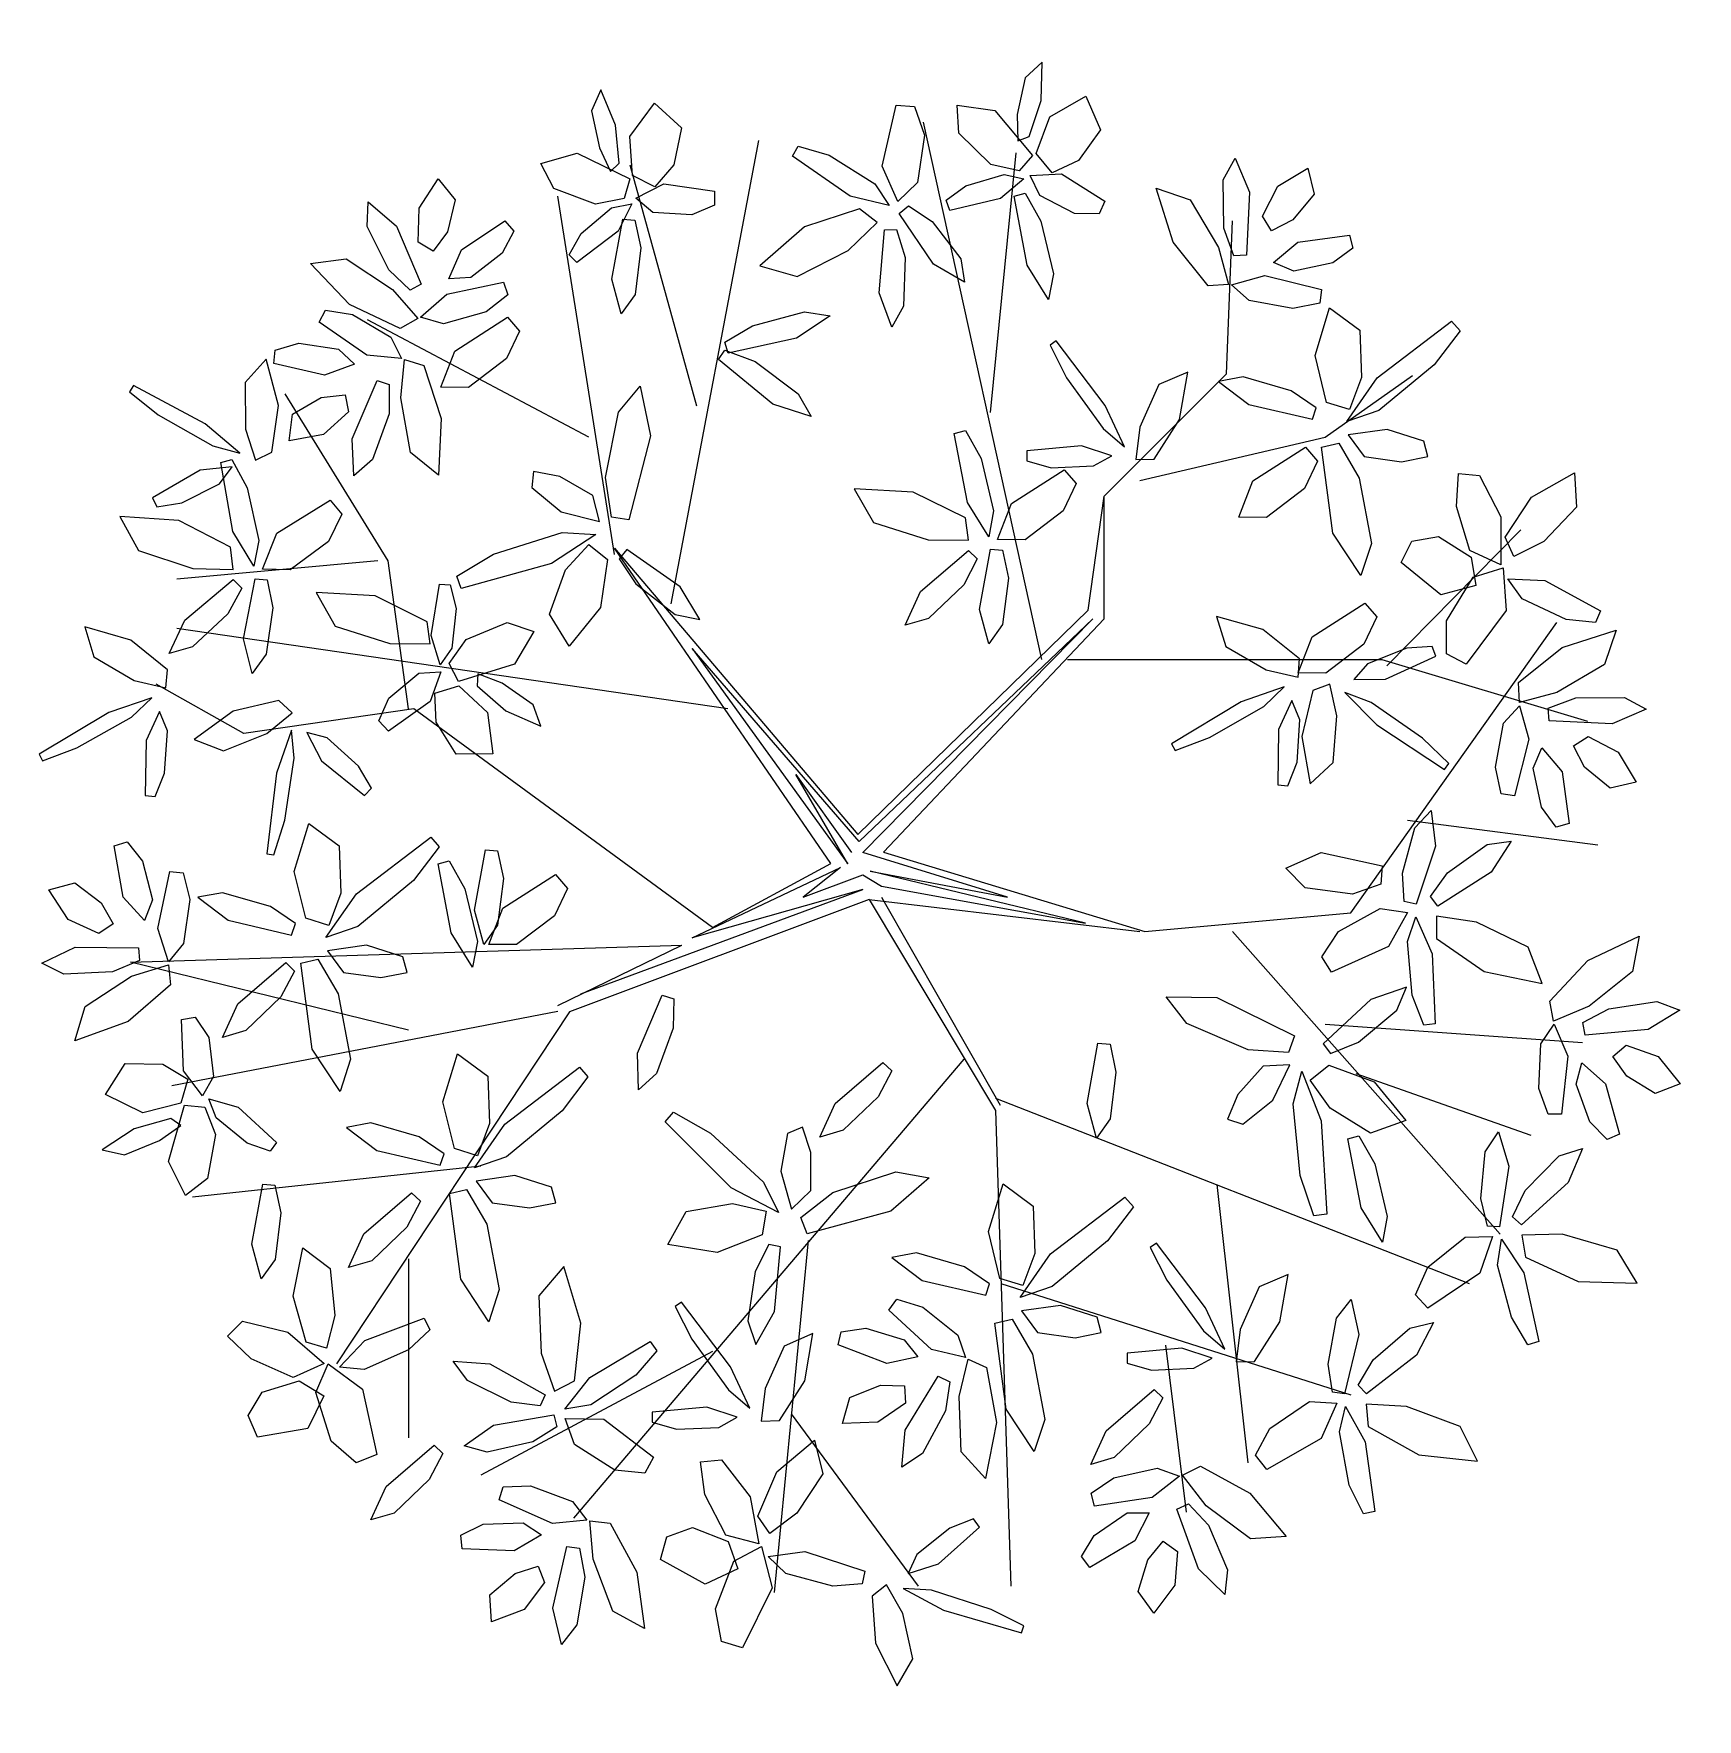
# Model space of a CAD drawing. Header units: millimetres. Extents: x 300.98 to 303.88, y 2607.48 to 2610.42.
import ezdxf

# ---------------------------------------------------------------- set-up
doc = ezdxf.new("R2010")
doc.units = ezdxf.units.MM
doc.header["$LTSCALE"] = 10
doc.layers.add('Vegetais', color=94, linetype='Continuous')

# ---------------------------------------------------------------- blocks, each defined once
blk = doc.blocks.new('_LEAF1', base_point=(58.7573, 29.3334))
at = {"color": 0, "linetype": 'ByBlock'}
for p, q in [((58.5144, 29.393), (58.6656, 29.5747)), ((58.6656, 29.5747), (58.939, 29.4846)), ((58.939, 29.4846), (58.939, 29.3028)), ((58.6061, 29.2112), (58.5144, 29.393)), ((58.939, 29.3028), (58.8168, 29.1807)), ((58.8168, 29.1807), (58.6061, 29.2112))]:
    blk.add_line(p, q, dxfattribs=at)
blk = doc.blocks.new('_H5', base_point=(62.272, 31.394))
at = {"color": 0, "linetype": 'ByBlock'}
for p, xscale, yscale, zscale, rotation in [((62.365, 31.878), 0.8782315926153998, 2.121510394569366, 0.8782315926153998, 2.027330662343098), ((62.938, 31.878), 2.788958066288231, 0.575816716164617, 2.788958066288231, 41.2051949766964), ((61.817, 31.667), -1.93821894091991, 0.5452694102672915, 1.93821894091991, 161.5649836159353), ((62.817, 31.241), 0.5758144528974043, -1.696902842596522, 0.5758144528974043, 262.2070746669012), ((62.424, 30.82), 2.575127765477518, 0.7881204921510374, 2.575127765477518, 103.2233358614235)]:
    blk.add_blockref('_LEAF1', p, dxfattribs=dict(at, xscale=xscale, yscale=yscale, zscale=zscale, rotation=rotation))
blk = doc.blocks.new('_H6', base_point=(66.06, 31.576))
at = {"color": 0, "linetype": 'ByBlock'}
for p, xscale, yscale, zscale, rotation in [((65.998, 32.15), -0.7881173944166022, 2.57666525243954, 0.7881173944166022, 2.457547795809369), ((65.545, 31.788), 1.878651928551221, 0.5452694102672915, 1.878651928551221, 336.2489556574871), ((66.484, 31.878), 2.089427510778918, 0.5147221043699588, 2.089427510778918, 35.45160265640038), ((66.423, 31.272), 1.848104742721105, 0.8186677980483665, 1.848104742721105, 330.9234899051576), ((65.664, 31.394), -1.817557556891011, -0.5452694102672879, 1.817557556891011, 195.3712707835825)]:
    blk.add_blockref('_LEAF1', p, dxfattribs=dict(at, xscale=xscale, yscale=yscale, zscale=zscale, rotation=rotation))
blk = doc.blocks.new('_H2', base_point=(55.878, 33.03))
at = {"color": 0, "linetype": 'ByBlock'}
for p, xscale, yscale, zscale, rotation in [((55.484, 33.544), -2.423919195618517, 0.3329656342808676, 2.423919195618517, 304.6162862887426), ((56.091, 33.242), -0.6369088245576009, 2.090963088672041, 0.6369088245576009, 336.0195606201025)]:
    blk.add_blockref('_LEAF1', p, dxfattribs=dict(at, xscale=xscale, yscale=yscale, zscale=zscale, rotation=rotation))
at = {"color": 0, "linetype": 'ByBlock', "xscale": -1.637329160493415, "yscale": 0.455154857870177, "zscale": 1.637329160493415}
blk.add_blockref('_LEAF1', (55.333, 32.969), dxfattribs=at)
blk = doc.blocks.new('_H4', base_point=(59.999, 32.878))
at = {"color": 0, "linetype": 'ByBlock'}
for p, xscale, yscale, zscale, rotation in [((60.06, 33.272), 1.878651928551214, 0.575816716164617, 1.878651928551214, 273.0367053314555), ((59.787, 33.001), 0.6964758369263038, 2.485023334747559, 0.6964758369263038, 30.70465610075785), ((60.483, 33.334), 0.636908824557608, 1.484599066610102, 0.636908824557608, 320.5535637719418), ((60.757, 32.939), 1.544160243711609, 0.6063640220619462, 1.544160243711609, 15.14254921127523), ((60.453, 32.605), 1.727443358692213, 0.6063640220619462, 1.727443358692213, 352.5500074369253)]:
    blk.add_blockref('_LEAF1', p, dxfattribs=dict(at, xscale=xscale, yscale=yscale, zscale=zscale, rotation=rotation))
blk = doc.blocks.new('_H1', base_point=(54.696, 32.029))
at = {"color": 0, "linetype": 'ByBlock'}
for p, xscale, yscale, zscale, rotation in [((54.545, 32.393), -0.3940586972083011, 1.696902842596515, 0.3940586972083011, 11.88359707230165), ((54.937, 32.274), 0.9393259642756036, 1.696902842596522, 0.9393259642756036, 348.2808948833992), ((54.394, 32.029), 1.727443358692213, 0.9103097157403468, 1.727443358692213, 343.6738936354017), ((54.455, 31.635), -1.545687603003117, -0.485702163767499, 1.545687603003117, 43.07492863925732)]:
    blk.add_blockref('_LEAF1', p, dxfattribs=dict(at, xscale=xscale, yscale=yscale, zscale=zscale, rotation=rotation))
at = {"color": 0, "linetype": 'ByBlock', "xscale": 1.515140417173015, "yscale": 0.6369113279592753, "zscale": 1.515140417173015}
blk.add_blockref('_LEAF1', (55.151, 31.878), dxfattribs=at)
blk = doc.blocks.new('_H3', base_point=(57.908, 33.15))
at = {"color": 0, "linetype": 'ByBlock'}
for p, xscale, yscale, zscale, rotation in [((57.878, 33.605), 0.7575702085865075, 2.121510394569363, 0.7575702085865075, 5.479650948518734), ((57.453, 33.301), 0.7575702085865075, 2.060415782774719, 0.7575702085865075, 246.1270025360199), ((58.484, 33.303), 1.878651928551214, 0.575816716164617, 1.878651928551214, 26.31077704539229), ((58.091, 32.695), 1.968766126750012, 1.000424268137465, 1.968766126750012, 291.9583774400813), ((57.575, 32.814), 1.484593231342913, 1.061518879932116, 1.484593231342913, 203.1850851585156)]:
    blk.add_blockref('_LEAF1', p, dxfattribs=dict(at, xscale=xscale, yscale=yscale, zscale=zscale, rotation=rotation))

msp = doc.modelspace()

# ---------------------------------------------------------------- linework, layer by layer
at = {"layer": 'Vegetais'}
for p, q in [((302.7353, 2609.3271), (302.5291, 2610.2632)), ((302.0897, 2609.4239), (302.2421, 2610.2309)), ((302.1345, 2609.7682), (302.018, 2610.1879)), ((302.6456, 2609.7575), (302.6905, 2610.2094)), ((301.9911, 2609.51), (301.8924, 2610.1341)), ((303.057, 2609.8249), (303.0671, 2610.091)), ((301.9462, 2609.7144), (301.5607, 2609.9189)), ((302.8437, 2609.6115), (303.057, 2609.8249)), ((303.2285, 2609.7144), (303.3809, 2609.822)), ((301.5965, 2609.4992), (301.4172, 2609.7898)), ((302.9057, 2609.6391), (303.2285, 2609.7144)), ((302.816, 2609.4132), (302.8437, 2609.6115)), ((302.8437, 2609.3982), (302.8437, 2609.6115)), ((303.3361, 2609.3163), (303.5692, 2609.553)), ((301.5786, 2609.4992), (301.2289, 2609.467)), ((301.6324, 2609.241), (301.5965, 2609.4992)), ((303.2733, 2608.8859), (303.632, 2609.3916)), ((302.1883, 2609.241), (301.2289, 2609.3809)), ((302.7801, 2609.3271), (303.3271, 2609.3271)), ((303.3271, 2609.3271), (303.6858, 2609.2195)), ((301.3455, 2609.198), (301.193, 2609.284)), ((301.6414, 2609.241), (301.3455, 2609.198)), ((302.1616, 2608.8601), (301.6414, 2609.241)), ((303.3719, 2609.0473), (303.7037, 2609.0043)), ((302.9146, 2608.8536), (303.2733, 2608.8859)), ((303.0671, 2608.8536), (303.5333, 2608.3264)), ((301.1482, 2608.7998), (302.1085, 2608.8294)), ((301.8924, 2608.7245), (302.1085, 2608.8294)), ((301.6324, 2608.6815), (301.1482, 2608.7998)), ((301.8924, 2608.7138), (301.2199, 2608.5846)), ((301.9124, 2608.7136), (301.5069, 2608.1004)), ((303.2285, 2608.6922), (303.6768, 2608.66)), ((302.5994, 2608.6312), (301.9193, 2607.8314)), ((303.2823, 2608.6062), (303.5871, 2608.4986)), ((302.6546, 2608.5631), (303.4795, 2608.2403)), ((302.6546, 2608.5416), (302.6815, 2607.7131)), ((301.7579, 2608.4448), (301.2558, 2608.391)), ((303.0402, 2608.4125), (303.094, 2607.9283)), ((302.328, 2608.3155), (302.269, 2607.7023)), ((301.6324, 2608.2831), (301.6324, 2607.9713)), ((302.6636, 2608.2403), (303.2733, 2608.0466)), ((302.9505, 2608.1327), (302.9864, 2607.8422)), ((302.1614, 2608.122), (301.7579, 2607.9067)), ((302.2989, 2608.0131), (302.5201, 2607.7131))]:
    msp.add_line(p, q, dxfattribs=at)
at = {"layer": 'Vegetais', "color": 34}
for p, q in [((302.3677, 2608.972), (301.9911, 2609.5208)), ((301.9911, 2609.5208), (302.4148, 2609.0225)), ((302.4148, 2609.0225), (302.816, 2609.4132)), ((302.8242, 2609.3981), (302.4169, 2609.0103)), ((302.4234, 2608.9908), (302.8242, 2609.3981)), ((302.4596, 2608.9918), (302.8437, 2609.3982)), ((302.4169, 2609.0103), (302.126, 2609.3463)), ((302.126, 2609.3463), (302.3974, 2608.9715)), ((302.3974, 2608.9715), (302.3068, 2609.1266)), ((302.3068, 2609.1266), (302.4039, 2608.9908)), ((302.6753, 2608.9132), (302.4234, 2608.9908)), ((302.4596, 2608.9918), (302.9146, 2608.8536)), ((302.126, 2608.8422), (302.3847, 2608.965)), ((302.1616, 2608.8601), (302.3677, 2608.972)), ((302.3847, 2608.965), (302.3198, 2608.9132)), ((302.3198, 2608.9132), (302.4234, 2608.952)), ((302.4234, 2608.952), (302.4557, 2608.9324)), ((302.8112, 2608.8679), (302.4362, 2608.9585)), ((302.4362, 2608.9585), (302.6753, 2608.9132)), ((301.9321, 2608.7451), (302.4234, 2608.9263)), ((302.4234, 2608.9263), (302.126, 2608.8422)), ((302.4557, 2608.9324), (302.8112, 2608.8679)), ((302.4343, 2608.9091), (301.9124, 2608.7136)), ((302.4343, 2608.9091), (302.9057, 2608.8536)), ((302.4343, 2608.9091), (302.6546, 2608.5416)), ((302.4557, 2608.9132), (302.6626, 2608.5512))]:
    msp.add_line(p, q, dxfattribs=at)

# ---------------------------------------------------------------- block references
at = {"layer": 'Vegetais'}
for name, p, xscale, yscale, zscale, rotation in [('_H1', (302.7076, 2610.1996), 0.2133333333334657, 0.2133333333332849, 0.2133333333333333, 335.9995910642185), ('_H6', (302.4753, 2610.1218), 0.2133333333334045, 0.2133333333332849, 0.2133333333333333, 114.4537587304334), ('_H4', (301.6281, 2609.9543), 0.2133333333332377, 0.2133333333332849, 0.2133333333333333, 25.99880797571828), ('_LEAF1', (302.7244, 2610.0604), 0.445744535632759, 0.1098073822655715, 0.445744535632836, 105.4222238316031), ('_LEAF1', (302.0174, 2610.0226), -0.3877456121367802, -0.116324140857032, 0.3877456121367489, 265.3418919588052), ('_H4', (301.615, 2609.8119), 0.2133333333331355, 0.2133333333332849, 0.2133333333333333, 159.4820373343209), ('_LEAF1', (302.2613, 2609.9002), 0.4457445356326447, 0.1098073822655715, 0.445744535632836, 197.0023472828413), ('_LEAF1', (301.7676, 2609.8562), 0.3942623451136241, 0.1746491302503273, 0.3942623451138358, 40.89411108041735), ('_H2', (301.3505, 2609.6822), 0.2133333333332425, 0.2133333333332849, 0.2133333333333333, 24.61518218604952), ('_H5', (301.9901, 2609.547), 0.2133333333335871, 0.2133333333332849, 0.2133333333333333, 158.0722614713501), ('_LEAF1', (302.248, 2609.8171), 0.445744535632741, 0.1098073822655715, 0.445744535632836, 145.291580425959), ('_H6', (302.6499, 2609.5401), 0.2133333333333071, 0.2133333333332849, 0.2133333333333333, 69.97062117520031), ('_H3', (303.5287, 2609.4948), 0.2133333333331674, 0.2133333333332849, 0.2133333333333333, 310.7820573980258), ('_H6', (301.3697, 2609.4887), 0.213333333333369, 0.2133333333332849, 0.2133333333333333, 69.1765659680925), ('_LEAF1', (303.1576, 2609.6298), 0.3942623451136241, 0.1746491302503273, 0.3942623451138358, 40.89411108041735), ('_H1', (301.7187, 2609.301), 0.2133333333332133, 0.2133333333332849, 0.2133333333333333, 223.4393057302042), ('_LEAF1', (301.593, 2609.389), -0.1681317108088229, 0.54968858718712, 0.1681317108088752, 72.42816897112516), ('_H2', (303.1667, 2609.2876), 0.2133333333332801, 0.2133333333332849, 0.2133333333333333, 83.94950822945097), ('_LEAF1', (303.261, 2609.3586), 0.3942623451136241, 0.1746491302503273, 0.3942623451138358, 40.89411108041735), ('_H2', (301.195, 2609.2687), 0.2133333333334282, 0.2133333333332849, 0.2133333333333333, 83.64810089327747), ('_H4', (303.6062, 2609.2557), 0.2133333333332849, 0.2133333333332849, 0.2133333333333333, 270), ('_H2', (303.2511, 2609.2749), 0.2133333333331306, 0.2133333333332849, 0.2133333333333333, 199.4312205771589), ('_H2', (301.4277, 2609.2169), 0.2133333333333652, 0.2133333333332849, 0.2133333333333333, 135.781965361588), ('_H6', (303.3798, 2608.881), 0.2133333333333606, 0.2133333333332849, 0.2133333333333333, 241.7205313804109), ('_H4', (301.1755, 2608.7901), 0.2133333333332958, 0.2133333333332849, 0.2133333333333333, 92.25636340957861), ('_LEAF1', (301.7214, 2608.8974), 0.445744535632759, 0.1098073822655715, 0.445744535632836, 105.4222238316031), ('_LEAF1', (301.778, 2608.9239), -0.3877456121367802, -0.116324140857032, 0.3877456121367489, 265.3418919588052), ('_LEAF1', (303.2547, 2608.9465), 0.3942623451135483, 0.1746491302503273, 0.3942623451138358, 355.9332608477719), ('_LEAF1', (301.8515, 2608.8857), 0.3942623451136241, 0.1746491302503273, 0.3942623451138358, 40.89411108041735), ('_H5', (303.1927, 2608.6415), 0.2133333333333021, 0.2133333333332849, 0.2133333333333333, 236.1016171762474), ('_H4', (303.6646, 2608.7063), 0.213333333333235, 0.2133333333332849, 0.2133333333333333, 277.9763770393116), ('_LEAF1', (301.3807, 2608.7344), 0.4007790780909602, 0.116324140857032, 0.4007790780909273, 46.21957683270414), ('_LEAF1', (302.0689, 2608.668), 0.4007790780909374, 0.116324140857032, 0.4007790780909273, 72.31603858619648), ('_H1', (301.253, 2608.5447), 0.2133333333333889, 0.2133333333332849, 0.2133333333333333, 100.3022395972531), ('_LEAF1', (302.8448, 2608.587), -0.3877456121367802, -0.116324140857032, 0.3877456121367489, 265.3418919588052), ('_LEAF1', (302.4208, 2608.5607), 0.4007790780909602, 0.116324140857032, 0.4007790780909273, 46.21957683270414), ('_H5', (302.2938, 2608.3378), 0.2133333333333153, 0.2133333333332849, 0.2133333333333333, 97.62849818258891), ('_H6', (303.5287, 2608.3182), 0.2133333333333128, 0.2133333333332849, 0.2133333333333333, 251.5733710207822), ('_LEAF1', (303.3059, 2608.4186), 0.445744535632759, 0.1098073822655715, 0.445744535632836, 105.4222238316031), ('_LEAF1', (301.3904, 2608.3418), -0.3877456121367802, -0.116324140857032, 0.3877456121367489, 265.3418919588052), ('_LEAF1', (301.5999, 2608.3337), 0.4007790780909602, 0.116324140857032, 0.4007790780909273, 46.21957683270414), ('_H4', (302.5916, 2608.0729), 0.2133333333333677, 0.2133333333332849, 0.2133333333333333, 151.486959867571), ('_H6', (303.2573, 2608.0273), 0.2133333333333974, 0.2133333333332849, 0.2133333333333333, 247.0264571864836), ('_H3', (302.2358, 2607.7884), 0.2133333333332206, 0.2133333333332849, 0.2133333333333333, 321.2025904984286), ('_LEAF1', (302.893, 2607.9909), 0.4007790780909602, 0.116324140857032, 0.4007790780909273, 46.21957683270414), ('_H4', (302.9985, 2607.8722), 0.213333333333343, 0.2133333333332849, 0.2133333333333333, 202.5727489174681), ('_LEAF1', (301.639, 2607.894), 0.4007790780909602, 0.116324140857032, 0.4007790780909273, 46.21957683270414), ('_H4', (301.9451, 2607.7881), 0.2133333333331605, 0.2133333333332849, 0.2133333333333333, 169.9999999999999), ('_H2', (302.4814, 2607.7106), 0.2133333333330977, 0.2133333333332849, 0.2133333333333333, 216.5174468435218)]:
    msp.add_blockref(name, p, dxfattribs=dict(at, xscale=xscale, yscale=yscale, zscale=zscale, rotation=rotation))
at = {"layer": 'Vegetais', "xscale": 0.2133333333331393, "yscale": 0.2133333333332849, "zscale": 0.2133333333333333}
for name, p in [('_H1', (302.0096, 2610.1547)), ('_H4', (303.0565, 2610.0188)), ('_H5', (303.2377, 2609.7278)), ('_H2', (302.8887, 2609.689)), ('_H5', (301.4599, 2608.8295)), ('_H5', (301.7187, 2608.4284)), ('_H5', (302.6688, 2608.2022)), ('_H3', (301.4795, 2608.0983)), ('_H2', (303.0634, 2608.1175)), ('_H6', (301.9063, 2608.0146)), ('_H2', (302.2361, 2608.0146))]:
    msp.add_blockref(name, p, dxfattribs=at)

doc.saveas('drawing.dxf')
